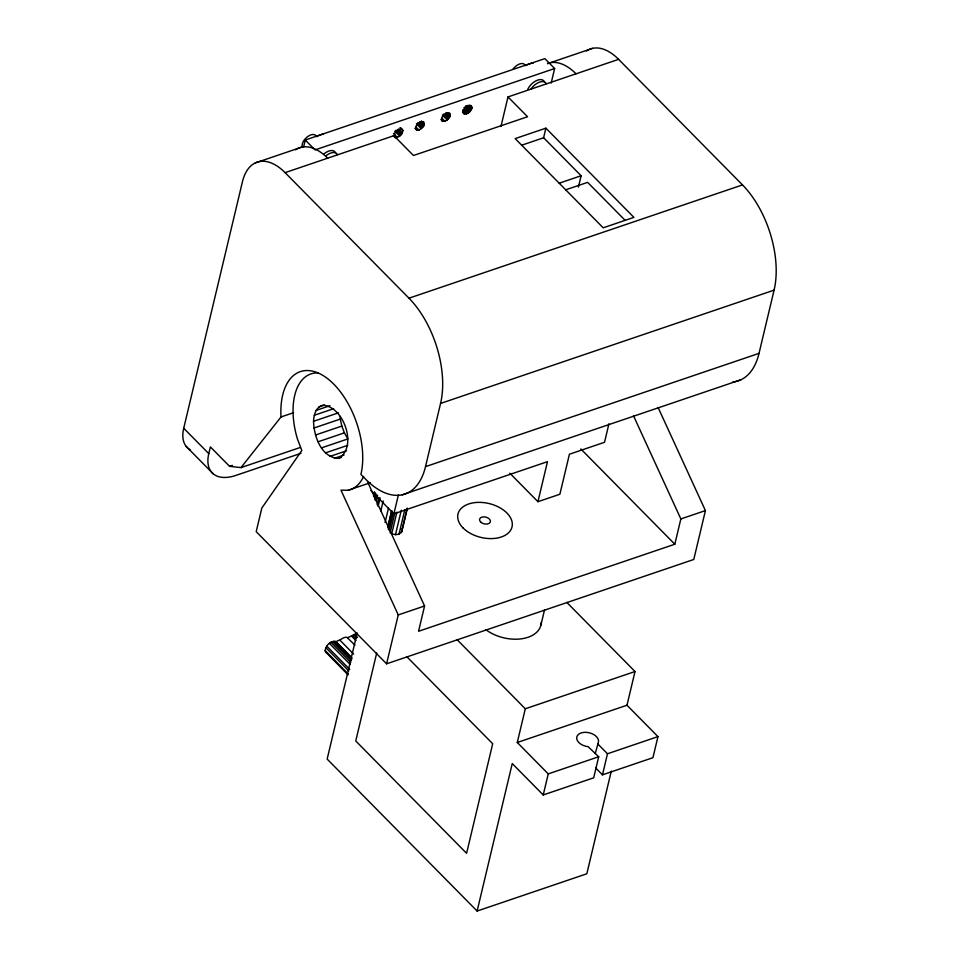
<?xml version="1.0" encoding="UTF-8"?>
<svg xmlns="http://www.w3.org/2000/svg" width="959" height="959" viewBox="0 0 959 959"><rect width="100%" height="100%" fill="white"/><g stroke="black" fill="none" stroke-linecap="round" stroke-linejoin="round"><path stroke-width="1.44" d="M471.9 108.259L471.325 105.718C467.477 104.291 463.353 108.571 463.005 112.275L464.444 114.145L467.668 113.438L469.898 111.676L471.9 108.259L468.963 105.286M313.533 421.301C313.809 415.019 315.787 407.203 322.596 405.225C343.778 405.981 358.031 447.122 338.551 458.378C321.205 457.635 313.881 436.129 313.533 421.301L338.479 412.826M190.11 449.807A44.462 24.466 -44.6 0 1 183.72 428.253L242.447 181.742A55.586 30.688 71.2 0 1 285.087 172.644L393.897 135.687L413.461 155.502L527.558 116.746L507.994 96.931L618.603 59.35L742.494 184.907A77.811 42.951 71.2 0 1 774.081 290.145L759.025 353.356A77.811 42.951 71.2 0 1 732.904 381.958M300.982 453.307L235.854 475.424A44.462 24.466 -44.6 0 1 208.786 453.643L210.393 446.906L229.561 466.326L240.997 467.608L300.347 447.445M303.583 147.039L305.262 140.014L544.856 58.619L554.638 68.533L551.173 83.085M394.581 137.257L395.324 137.617C399.076 137.688 402.516 134.392 402.888 130.7L401.449 128.83L397.062 130.328L395.096 132.414L394.089 136.622M326.06 652.564L325.137 650.55C325.652 645.707 330.843 640.073 335.95 641.679L351.641 657.574M373.471 496.103L374.501 491.775M374.25 497.146L375.281 492.818M374.837 499.795L376.204 494.029M376.156 500.874L377.534 495.108M377.103 504.614L378.829 497.409M378.098 506.496L380.16 497.841M380.783 511.015L383.192 500.922M357.12 633.276L327.151 759.072L477.114 911.05L586.824 873.781L611.291 771.12M385.074 522.523L388.515 508.102M387.76 527.03L391.548 511.171M388.083 526.491L391.859 510.62M388.203 529.188L392.327 511.89M389.126 530.399L393.25 513.089M370.893 490.552L393.885 513.844L398.405 494.904M390.109 532.916L394.916 512.729M396.894 512.142L391.74 533.779L395.48 534.666L398.98 534.259L401.845 531.562L407.347 508.486M395.48 534.666L401.318 510.152M398.98 534.259L404.83 509.744M401.33 532.677L407.167 508.162M500.97 126.42L507.994 96.931M376.695 653.031L355.753 740.971L466.589 853.306L492.698 743.74L406.94 656.843M240.997 467.608L281.011 416.961A66.698 36.826 71.2 0 1 325.449 377.079A66.698 36.826 71.2 0 1 361.315 472.643L360.896 474.405L365.811 479.38A77.811 42.951 71.2 0 0 425.508 466.649L440.565 403.439A77.811 42.951 71.2 0 0 408.978 298.189L285.087 172.644M318.424 372.943A61.136 33.757 71.2 0 0 297.41 438.874L301.833 450.502L261.819 508.066L256.197 531.658L386.597 663.82L398.249 614.935L340.96 490.145L348.129 490.277L370.294 482.737M367.908 482.557L424.573 605.992L418.556 631.274L674.824 544.221L680.854 518.939L633.527 415.858M543.537 138L545.887 128.17L633.911 217.369L603.187 227.81L515.163 138.599L545.887 128.17M578.409 187.113L581.118 175.749L543.633 137.76L521.684 145.217M509.816 473.207L537.939 501.701L547.481 461.675L393.885 513.844M540.888 625.16L544.568 609.708M477.114 911.05L512.25 763.568L543.226 794.951L593.693 777.809L598.716 756.747L588.131 746.701A11.112 6.965 13.4 0 1 576.695 737.735A11.112 6.965 13.4 0 1 589.006 732.736A11.112 6.965 13.4 0 1 598.296 742.578L595.251 753.57M543.226 794.951L548.248 773.889L517.273 742.494L525.304 708.785L635.014 671.528L566.757 602.348M608.929 423.794L604.53 442.291L569.418 454.218L559.876 494.257L537.939 501.701M595.551 767.811L602.468 774.836L607.491 753.762L657.958 736.62L626.982 705.237L635.014 671.528M658.102 407.503L705.428 510.596L693.777 559.481L386.597 663.82M657.958 736.62L652.935 757.694L602.468 774.836M423.974 125.545L423.806 121.853C419.958 120.438 415.834 124.706 415.487 128.422L416.925 130.28L418.987 130.1L423.291 126.708L423.974 125.545L420.054 121.577M449.891 116.734L450.215 113.689L448.968 112.694C445.168 112.419 439.869 117.31 442.099 121.122L444.904 121.302L447.23 119.995L449.891 116.734L445.971 112.778M335.95 641.679L341.08 639.329A7.408 4.076 -44.6 0 1 346.93 637.351L354.974 645.119M347.649 637.699L357.347 633.288M255.298 162.91L301.665 147.159M547.613 63.618L592.602 48.334M315.043 149.916L554.638 68.533M559.181 183.205L581.118 175.749M565.702 189.81L587.639 182.366L625.136 220.354M408.978 298.189L742.494 184.907M281.011 416.961L293.646 412.67M318.963 406.964L324.514 405.07M316.134 410.392L329.992 405.681M314.276 415.283L333.672 408.69M313.953 428.026L340.277 419.083L340.109 416.386M315.499 435.014L341.824 426.072L340.277 419.083M229.561 466.326L232.378 465.367M318.076 441.787L344.413 432.845L347.841 438.934L321.505 447.877M440.565 403.439L774.081 290.145M325.557 452.864L347.733 445.336M329.944 456.424L346.571 450.778M334.379 458.306L344.077 455.01M338.551 458.378L341.32 457.431M425.508 466.649L759.025 353.356M402.205 494.808L741.031 379.716M398.249 614.935L424.573 605.992M680.854 518.939L705.428 510.596M517.273 742.494L626.982 705.237M548.248 773.889L598.716 756.747M470.054 105.238L472.008 107.216M467.572 105.442L471.492 109.398M465.918 105.61L470.809 110.561M465.007 106.725L469.898 111.676M463.94 107.696L468.831 112.659M463.76 109.47L467.668 113.438M462.586 109.997L466.506 113.965M462.49 112.167L464.444 114.145M447.29 112.647L450.227 115.619M445.3 113.941L449.208 117.897M443.406 114.061L448.297 119.012M442.339 115.032L447.23 119.995M441.967 118.329L444.904 121.302M440.888 119.503L442.842 121.481M421.492 120.954L424.429 123.927M419.371 122.74L423.291 126.708M417.489 122.86L422.38 127.811M416.422 123.843L421.313 128.794M416.05 127.127L418.987 130.1M414.971 128.302L416.925 130.28M400.742 127.847L402.696 129.825M399.951 127.727L402.888 130.7M398.453 128.914L402.372 132.881M397.781 130.076L401.689 134.044M395.899 130.196L400.778 135.159M394.82 131.179L399.711 136.13M393.478 133.481L397.386 137.437M393.37 135.639L395.324 137.617M305.262 140.014L314.061 148.933M580.818 448.956L674.824 544.221M597.601 743.74L607.491 753.762M457.047 639.617L525.304 708.785M183.72 428.253L208.786 453.643M186.094 446.307L213.389 473.986M354.327 634.319L357.455 637.495M352.78 635.361L355.909 638.538M351.737 636.308L355.921 640.552M340.037 640.288L353.631 654.062M335.218 641.319L351.965 658.282M333.948 641.235L351.725 659.265M332.473 641.559L351.306 660.643M330.915 642.266L350.79 662.405M329.369 643.309L350.287 664.515M326.743 646.09L349.747 669.418M325.832 647.649L348.848 670.964M325.137 650.55L348.153 673.877M325.401 651.712L348.021 674.824M341.824 426.072L344.413 432.845M401.413 529.068L401.845 531.562M363.593 476.491A61.136 33.757 71.2 0 1 348.129 490.277M547.469 63.558A55.586 30.688 71.2 0 1 576.035 73.819M295.516 149.82A55.586 30.688 71.2 0 1 327.654 158.187M531.13 88.851A11.112 6.114 -44.6 0 1 546.33 83.685M512.885 69.348A8.895 4.891 -44.6 0 1 525.053 65.224M326.192 155.622A11.112 6.114 -44.6 0 1 337.448 154.639M302.397 147.051A8.895 4.891 -44.6 0 1 307.156 136.969A8.895 4.891 -44.6 0 1 316.17 136.178M586.464 50.983A55.586 30.688 71.2 0 1 618.603 59.35M525.412 65.691A19.456 10.705 -44.6 0 1 533.36 62.994M316.53 136.646A19.456 10.705 -44.6 0 1 323.231 134.116M527.81 89.199A11.112 6.114 -44.6 0 1 536.608 80.532A11.112 6.114 -44.6 0 1 544.376 81.707M324.238 153.644A11.112 6.114 -44.6 0 1 335.494 152.661M541.236 622.439A33.349 20.894 13.4 0 1 521.181 638.85A33.349 20.894 13.4 0 1 485.913 629.727M463.053 527.929A27.787 17.418 13.4 0 0 510.08 531.058A27.787 17.418 13.4 0 0 481.85 502.444A27.787 17.418 13.4 0 0 463.053 527.929M480.95 522.295A5.562 3.488 13.4 0 0 490.205 522.295A5.562 3.488 13.4 0 0 483.827 516.853A5.562 3.488 13.4 0 0 480.95 522.295"/></g></svg>
